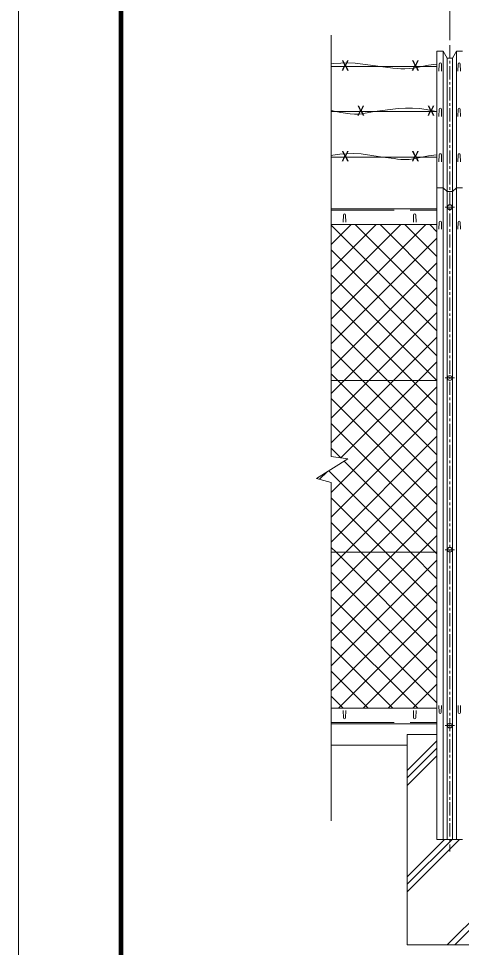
# Model space of a CAD drawing. Units: millimetres, scale not verified. Extents: x -4455 to 4455, y -3150 to 3150.
# Drawn here: x -4455 to -3192, y -992 to 1658 of the extents above; entities that cross this region are included whole.
import ezdxf
from ezdxf.enums import TextEntityAlignment as Align

# ---------------------------------------------------------------- set-up
doc = ezdxf.new("R2010")
doc.units = ezdxf.units.MM
doc.header["$LTSCALE"] = 30
doc.linetypes.add('DASHED', pattern=[7.5, 6, -1.5])
doc.linetypes.add('USER1', pattern=[2, 1.25, -0.25, 0.25, -0.25])
for name, color, linetype, lineweight in [('0-0_1部材', 3, 'Continuous', 18), ('0-1_7詳細', 7, 'Continuous', 18), ('0-5_8部品', 3, 'Continuous', 18), ('0-6_0', 3, 'Continuous', 18), ('0-7_4基礎', 4, 'Continuous', 18), ('0-8_2網', 4, 'Continuous', 18), ('0-B_中心線', 1, 'USER1', 18), ('0-E_GL', 7, 'Continuous', 9), ('1-0_D-TTL', 7, 'Continuous', 9)]:
    doc.layers.add(name, color=color, linetype=linetype, lineweight=lineweight)
doc.styles.add('ＭＳ ゴシック', font='')
doc.styles.get('ＭＳ ゴシック').set_extended_font_data('MS Gothic')

msp = doc.modelspace()

# ---------------------------------------------------------------- linework, layer by layer
at = {"layer": '0-0_1部材', "color": 4}
for p, q in [((-3563.71, 408.64), (-3563.71, 1611.16)), ((-3605.81, 346.3), (-3516.02, 402.01)), ((-3563.71, 408.64), (-3516.02, 402.01)), ((-3563.71, 334.3), (-3605.81, 346.3)), ((-3563.71, -630.36), (-3563.71, 334.3))]:
    msp.add_line(p, q, dxfattribs=at)
at = {"layer": '0-0_1部材', "color": 7, "lineweight": 9}
for p, q in [((-3262.01, 1565.35), (-3262.01, -684.36)), ((-3244.51, 1565.35), (-3262.01, 1565.35)), ((-3233.01, 1545.35), (-3244.51, 1565.35)), ((-3189.01, 1565.35), (-3206.51, 1565.35)), ((-3262.01, 1175.64), (-3244.51, 1175.64)), ((-3233.01, 1164.92), (-3244.51, 1175.64)), ((-3218.01, 1164.92), (-3206.51, 1175.64)), ((-3206.51, 1175.64), (-3189.01, 1175.64)), ((-3233.01, 1164.92), (-3218.01, 1164.92)), ((-3563.71, 1115.64), (-3262.01, 1115.64)), ((-3563.71, 1070.64), (-3262.01, 1070.64)), ((-3563.71, -309.36), (-3262.01, -309.36)), ((-3563.71, -354.36), (-3262.01, -354.36))]:
    msp.add_line(p, q, dxfattribs=at)
at = {"layer": '0-0_1部材'}
for p, q in [((-3244.51, 1565.35), (-3244.51, -684.36)), ((-3206.51, 1565.35), (-3206.51, -684.36)), ((-3233.01, 1545.35), (-3233.01, -684.36)), ((-3218.01, 1545.35), (-3218.01, -684.36)), ((-3529.26, 1077.14), (-3528.51, 1097.64)), ((-3521.76, 1077.14), (-3522.51, 1097.64)), ((-3329.26, 1077.14), (-3328.51, 1097.64)), ((-3321.76, 1077.14), (-3322.51, 1097.64)), ((-3563.71, 625.64), (-3262.01, 625.64)), ((-3563.71, 135.64), (-3262.01, 135.64)), ((-3529.26, -315.86), (-3528.51, -336.36)), ((-3521.76, -315.86), (-3522.51, -336.36)), ((-3329.26, -315.86), (-3328.51, -336.36)), ((-3321.76, -315.86), (-3322.51, -336.36))]:
    msp.add_line(p, q, dxfattribs=at)
at = {"layer": '0-0_1部材', "color": 1}
for p, q in [((-3563.71, 1521.64), (-3262.01, 1521.64)), ((-3563.71, 1392.79), (-3262.01, 1392.79)), ((-3563.71, 1262.89), (-3262.01, 1262.89))]:
    msp.add_line(p, q, dxfattribs=at)
at = {"layer": '0-0_1部材', "color": 1, "linetype": 'DASHED'}
for p, q in [((-3563.71, 1111.64), (-3262.01, 1111.64)), ((-3563.71, -350.36), (-3262.01, -350.36))]:
    msp.add_line(p, q, dxfattribs=at)
at = {"layer": '0-0_1部材', "color": 7, "lineweight": 9}
msp.add_lwpolyline([(-3233.01, 1545.35), (-3218.01, 1545.35), (-3206.51, 1565.35)], dxfattribs=at)
at = {"layer": '0-0_1部材', "color": 1}
for points in [[(-3563.71, 1529.06), (-3555.72, 1530.06), (-3535.82, 1531.4), (-3515.72, 1531.65), (-3495.42, 1530.8), (-3423.44, 1521.64)], [(-3423.44, 1521.64), (-3388.18, 1516.77), (-3374.85, 1515.63), (-3364.59, 1514.73), (-3353.47, 1514.64), (-3341.5, 1515.34), (-3328.66, 1516.85), (-3314.96, 1519.16), (-3300.41, 1522.27), (-3285.66, 1525.3), (-3271.39, 1527.35), (-3262.01, 1528.09)], [(-3440.07, 1392.79), (-3466.77, 1388.48), (-3476.17, 1386.78), (-3486.42, 1385.88), (-3497.54, 1385.79), (-3509.52, 1386.49), (-3522.35, 1388), (-3536.05, 1390.31), (-3550.61, 1393.42), (-3563.71, 1396.11)], [(-3262.01, 1392.57), (-3272.96, 1395.21), (-3292.47, 1398.76), (-3312.17, 1401.2), (-3332.07, 1402.55), (-3352.17, 1402.8), (-3372.47, 1401.95), (-3440.07, 1392.79)], [(-3563.71, 1267.91), (-3558.55, 1268.85), (-3538.85, 1271.3), (-3518.94, 1272.65), (-3498.84, 1272.9), (-3478.54, 1272.05), (-3417.36, 1262.89)], [(-3417.36, 1262.89), (-3384.24, 1258.57), (-3374.85, 1256.87), (-3364.59, 1255.98), (-3353.47, 1255.88), (-3341.5, 1256.59), (-3328.66, 1258.1), (-3314.96, 1260.41), (-3300.41, 1263.52), (-3285.66, 1266.54), (-3271.39, 1268.6), (-3262.01, 1269.33)]]:
    msp.add_lwpolyline(points, dxfattribs=at)
at = {"layer": '0-0_1部材'}
for centre, start, end in [((-3525.51, 1097.64), 0, 180), ((-3325.51, 1097.64), 0, 180), ((-3525.51, -336.36), 180, 0), ((-3325.51, -336.36), 180, 0)]:
    msp.add_arc(centre, 3, start, end, dxfattribs=at)
at = {"layer": '0-1_7詳細', "color": 1}
msp.add_line((-3225.51, 1596.78), (-3225.51, 1907.37), dxfattribs=at)
at = {"layer": '0-5_8部品', "color": 1, "linetype": 'USER1'}
for p, q in [((-3238.95, 1120.09), (-3212.07, 1120.09)), ((-3238.94, 632.78), (-3212.06, 632.78)), ((-3238.94, 142.78), (-3212.06, 142.78)), ((-3238.94, -358.81), (-3212.06, -358.81))]:
    msp.add_line(p, q, dxfattribs=at)
at = {"layer": '0-5_8部品'}
msp.add_lwpolyline([(-3217.68, 1120.09), (-3221.6, 1126.88), (-3229.44, 1126.88), (-3233.36, 1120.09), (-3229.44, 1113.3), (-3221.6, 1113.3)], close=True, dxfattribs=at)
for centre in [(-3225.52, 1120.09), (-3225.51, 632.78), (-3225.51, 142.78), (-3225.51, -358.81)]:
    msp.add_circle(centre, 6.8, dxfattribs=at)
at = {"layer": '0-6_0'}
for p, q in [((-3256.26, 1508.02), (-3255.51, 1528.52)), ((-3248.76, 1508.02), (-3249.51, 1528.52)), ((-3202.26, 1508.02), (-3201.51, 1528.52)), ((-3194.76, 1508.02), (-3195.51, 1528.52)), ((-3256.26, 1379.17), (-3255.51, 1399.67)), ((-3248.76, 1379.17), (-3249.51, 1399.67)), ((-3202.26, 1379.17), (-3201.51, 1399.67)), ((-3194.76, 1379.17), (-3195.51, 1399.67)), ((-3256.26, 1249.26), (-3255.51, 1269.76)), ((-3248.76, 1249.26), (-3249.51, 1269.76)), ((-3202.26, 1249.26), (-3201.51, 1269.76)), ((-3194.76, 1249.26), (-3195.51, 1269.76)), ((-3256.26, 1057.02), (-3255.51, 1077.52)), ((-3248.76, 1057.02), (-3249.51, 1077.52)), ((-3202.26, 1057.02), (-3201.51, 1077.52)), ((-3194.76, 1057.02), (-3195.51, 1077.52)), ((-3256.51, -301.34), (-3255.76, -321.84)), ((-3249.01, -301.34), (-3249.76, -321.84)), ((-3202.01, -301.34), (-3201.26, -321.84)), ((-3194.51, -301.34), (-3195.26, -321.84))]:
    msp.add_line(p, q, dxfattribs=at)
for centre, start, end in [((-3252.51, 1528.52), 0, 180), ((-3198.51, 1528.52), 0, 180), ((-3252.51, 1399.67), 0, 180), ((-3198.51, 1399.67), 0, 180), ((-3252.51, 1269.76), 0, 180), ((-3198.51, 1269.76), 0, 180), ((-3252.51, 1077.52), 0, 180), ((-3198.51, 1077.52), 0, 180), ((-3252.76, -321.84), 180, 0), ((-3198.26, -321.84), 180, 0)]:
    msp.add_arc(centre, 3, start, end, dxfattribs=at)
at = {"layer": '0-7_4基礎', "color": 7, "lineweight": 9}
for p, q in [((-3346.56, -984.36), (-3346.56, -384.36)), ((-3346.56, -384.36), (-3262.01, -384.36)), ((-3346.56, -984.36), (-3096.56, -984.36))]:
    msp.add_line(p, q, dxfattribs=at)
at = {"layer": '0-7_4基礎'}
for p, q in [((-3346.56, -487.13), (-3262.01, -402.58)), ((-3346.56, -508.34), (-3262.01, -423.79)), ((-3346.56, -529.56), (-3262.01, -445.01)), ((-3346.56, -833.02), (-3197.9, -684.36)), ((-3346.56, -811.8), (-3219.11, -684.36)), ((-3346.56, -790.59), (-3240.32, -684.36)), ((-3232.5, -984.36), (-3096.56, -848.41)), ((-3211.29, -984.36), (-3096.56, -869.63))]:
    msp.add_line(p, q, dxfattribs=at)
at = {"layer": '0-8_2網'}
for p, q in [((-3563.71, 1013.16), (-3506.23, 1070.64)), ((-3563.71, 942.45), (-3435.52, 1070.64)), ((-3563.71, 871.74), (-3364.81, 1070.64)), ((-3563.71, 801.02), (-3294.09, 1070.64)), ((-3262.01, 767.05), (-3563.71, 1068.75)), ((-3262.01, 837.76), (-3494.89, 1070.64)), ((-3262.01, 908.47), (-3424.18, 1070.64)), ((-3262.01, 979.18), (-3353.47, 1070.64)), ((-3262.01, 1049.89), (-3282.76, 1070.64)), ((-3563.71, 730.31), (-3262.01, 1032.02)), ((-3262.01, 696.34), (-3563.71, 998.04)), ((-3563.71, 659.6), (-3262.01, 961.31)), ((-3526.96, 625.64), (-3262.01, 890.6)), ((-3332.73, 625.64), (-3563.71, 856.62)), ((-3456.25, 625.64), (-3262.01, 819.89)), ((-3403.44, 625.64), (-3563.71, 785.91)), ((-3385.54, 625.64), (-3262.01, 749.18)), ((-3474.15, 625.64), (-3563.71, 715.2)), ((-3544.86, 625.64), (-3563.71, 644.49)), ((-3563.71, 588.89), (-3526.96, 625.64)), ((-3563.71, 518.18), (-3456.25, 625.64)), ((-3563.71, 447.47), (-3385.54, 625.64)), ((-3262.01, 342.79), (-3544.86, 625.64)), ((-3262.01, 413.5), (-3474.15, 625.64)), ((-3262.01, 484.21), (-3403.44, 625.64)), ((-3262.01, 554.92), (-3332.73, 625.64)), ((-3563.71, 306.05), (-3262.01, 607.76)), ((-3262.01, 272.08), (-3563.71, 573.78)), ((-3563.71, 235.34), (-3262.01, 537.04)), ((-3262.01, 201.36), (-3563.71, 503.07)), ((-3563.71, 164.63), (-3262.01, 466.33)), ((-3536.16, 404.81), (-3563.71, 432.36)), ((-3521.99, 135.64), (-3262.01, 395.62)), ((-3596.76, 343.72), (-3575.16, 365.31)), ((-3451.28, 135.64), (-3262.01, 324.91)), ((-3408.42, 135.64), (-3563.71, 290.94)), ((-3380.57, 135.64), (-3262.01, 254.2)), ((-3479.13, 135.64), (-3563.71, 220.23)), ((-3309.86, 135.64), (-3262.01, 183.49)), ((-3549.84, 135.64), (-3563.71, 149.52)), ((-3563.71, 93.92), (-3521.99, 135.64)), ((-3563.71, 23.21), (-3451.28, 135.64)), ((-3563.71, -47.5), (-3380.57, 135.64)), ((-3563.71, -118.21), (-3309.86, 135.64)), ((-3262.01, -152.19), (-3549.84, 135.64)), ((-3262.01, -81.48), (-3479.13, 135.64)), ((-3262.01, -10.77), (-3408.42, 135.64)), ((-3563.71, -188.92), (-3262.01, 112.78)), ((-3262.01, -222.9), (-3563.71, 78.81)), ((-3563.71, -259.64), (-3262.01, 42.07)), ((-3262.01, -293.61), (-3563.71, 8.09)), ((-3542.72, -309.36), (-3262.01, -28.64)), ((-3316.97, -309.36), (-3563.71, -62.62)), ((-3472.01, -309.36), (-3262.01, -99.35)), ((-3387.68, -309.36), (-3563.71, -133.33)), ((-3401.3, -309.36), (-3262.01, -170.06)), ((-3458.39, -309.36), (-3563.71, -204.04)), ((-3330.59, -309.36), (-3262.01, -240.77)), ((-3529.1, -309.36), (-3563.71, -274.75))]:
    msp.add_line(p, q, dxfattribs=at)
for points in [[(-3262.01, 625.63), (-3262.02, 625.64), (-3563.71, 927.33)], [(-3535.72, 404.75), (-3314.83, 625.64), (-3262.01, 678.47)], [(-3262.01, 130.65), (-3266.99, 135.64), (-3526.72, 395.37)], [(-3262.01, 59.94), (-3337.71, 135.64), (-3570.36, 368.29)]]:
    msp.add_lwpolyline(points, dxfattribs=at)
at = {"layer": '0-B_中心線'}
msp.add_line((-3225.51, 1582.19), (-3225.51, -717.89), dxfattribs=at)
at = {"layer": '0-E_GL'}
for p, q in [((-3563.71, -414.36), (-3346.56, -414.36)), ((-3262.01, -684.36), (-3189.01, -684.36))]:
    msp.add_line(p, q, dxfattribs=at)
at = {"layer": '1-0_D-TTL', "color": 2, "lineweight": 18}
msp.add_lwpolyline([(-4454.85, 3150.21), (4454.85, 3150.21), (4454.85, -3150.21), (-4454.85, -3150.21)], close=True, dxfattribs=at)
at = {"layer": '1-0_D-TTL'}
for points in [[(-4168.47, 2916.87), (4168.47, 2916.87), (4168.47, -2916.87), (-4168.47, -2916.87)], [(-4165.81, 2914.21), (4165.81, 2914.21), (4165.81, -2914.21), (-4165.81, -2914.21)], [(-4163.16, 2911.56), (4163.16, 2911.56), (4163.16, -2911.56), (-4163.16, -2911.56)], [(-4160.51, 2908.91), (4160.51, 2908.91), (4160.51, -2908.91), (-4160.51, -2908.91)], [(-4157.86, 2906.26), (4157.86, 2906.26), (4157.86, -2906.26), (-4157.86, -2906.26)]]:
    msp.add_lwpolyline(points, close=True, dxfattribs=at)

# ---------------------------------------------------------------- texts
at = {"layer": '0-0_1部材', "color": 1, "style": 'ＭＳ ゴシック', "width": 1.2}
for p in [(-3535.33, 1501.37), (-3335.33, 1501.37), (-3490.82, 1372.51), (-3290.82, 1372.51), (-3535.33, 1242.61), (-3335.33, 1242.61)]:
    msp.add_text('X', height=28.81, dxfattribs=at).set_placement(p, align=Align.BOTTOM_LEFT)

doc.saveas('drawing.dxf')
